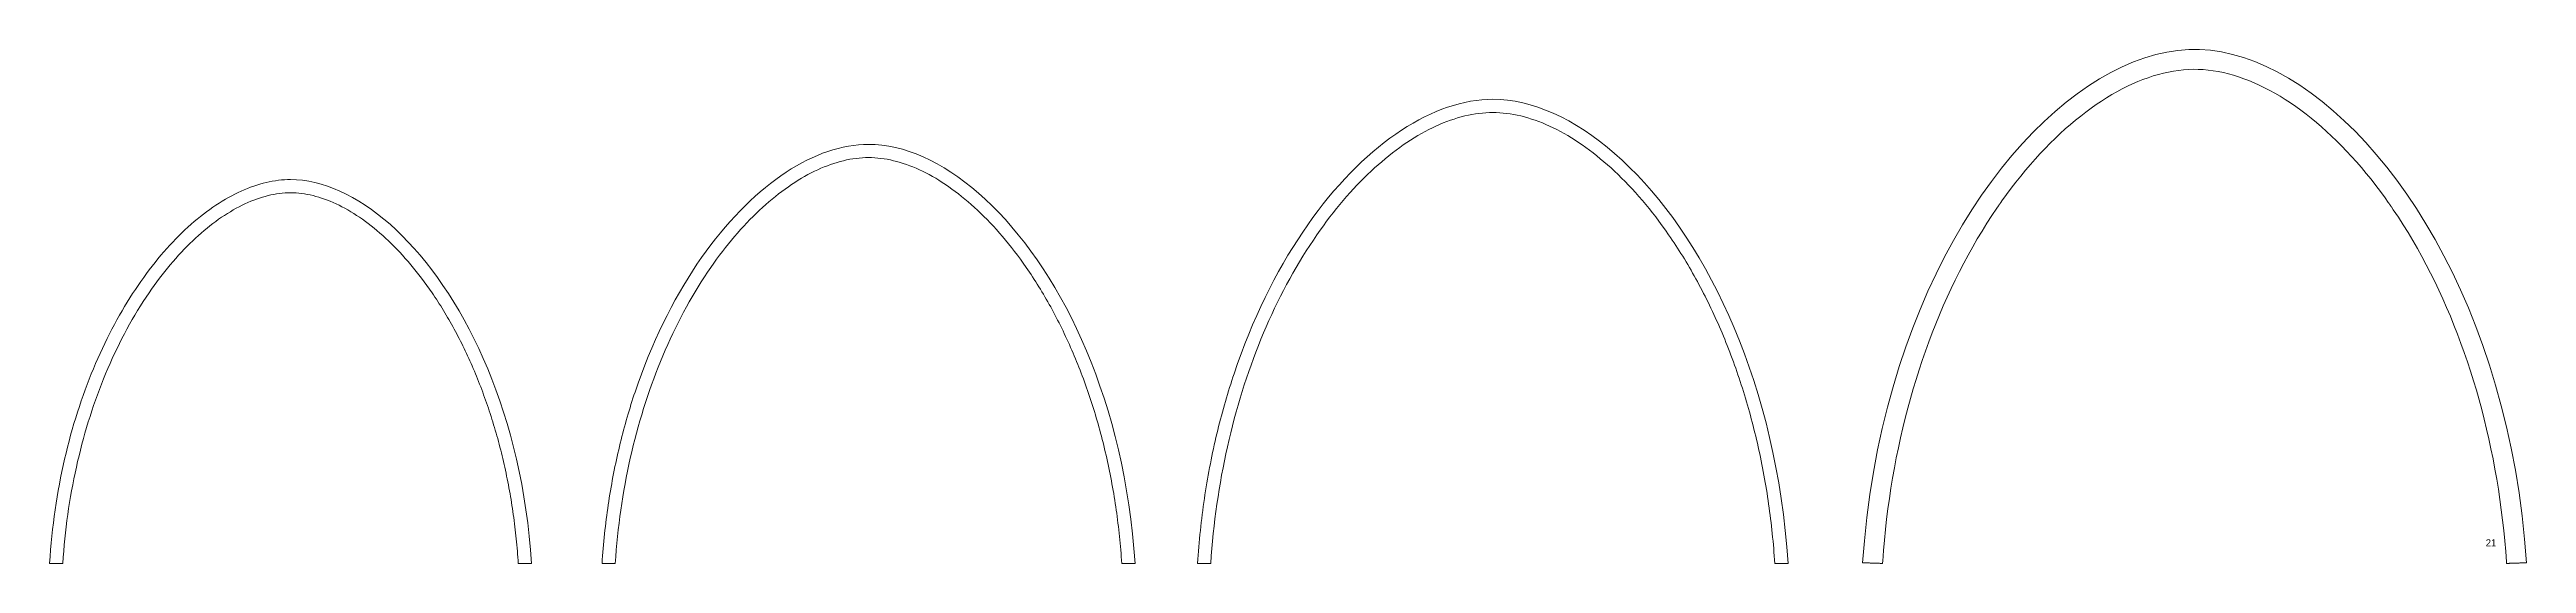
# Model space of a CAD drawing. Header units: inches. Extents: x -92.2 to -4.3, y -5886.5 to -5847.2.
# Drawn here: x -41.45 to -29.77, y -5867.43 to -5865.01 of the extents above; entities that cross this region are included whole.
import ezdxf

# ---------------------------------------------------------------- set-up
doc = ezdxf.new("R2010")
doc.units = ezdxf.units.IN
doc.header["$LTSCALE"] = 0.2
doc.header["$MEASUREMENT"] = 0
doc.layers.add('NAILERS', color=7, linetype='Continuous', lineweight=0)
doc.styles.add('Tw Cen MT', font='Tw Cen MT')

msp = doc.modelspace()

# ---------------------------------------------------------------- linework, layer by layer
at = {"layer": 'NAILERS', "color": 250, "lineweight": 0}
for points in [[(-29.766461, -5867.431649), (-29.775331, -5867.319542), (-29.787057, -5867.209421), (-29.801545, -5867.10134), (-29.818698, -5866.99535), (-29.838423, -5866.891504), (-29.860623, -5866.789855), (-29.885205, -5866.690454), (-29.912071, -5866.593353), (-29.941129, -5866.498606), (-29.972282, -5866.406264), (-30.005435, -5866.316379), (-30.040493, -5866.229004), (-30.077362, -5866.144192), (-30.115945, -5866.061994), (-30.156148, -5865.982462), (-30.197877, -5865.90565), (-30.241034, -5865.831609), (-30.285527, -5865.760391), (-30.331258, -5865.69205), (-30.378134, -5865.626636), (-30.42606, -5865.564203), (-30.474939, -5865.504802), (-30.524678, -5865.448487), (-30.57518, -5865.395308), (-30.626351, -5865.345319), (-30.678095, -5865.298572), (-30.730319, -5865.255119), (-30.782925, -5865.215013), (-30.83582, -5865.178305), (-30.888908, -5865.145048), (-30.942094, -5865.115294), (-30.995284, -5865.089096), (-31.048381, -5865.066505), (-31.10129, -5865.047575), (-31.153918, -5865.032356), (-31.206168, -5865.020903), (-31.257945, -5865.013266), (-31.309155, -5865.009499), (-31.359905, -5865.00965), (-31.41116, -5865.013717), (-31.462975, -5865.021649), (-31.515255, -5865.033394), (-31.567906, -5865.0489), (-31.620832, -5865.068114), (-31.673939, -5865.090984), (-31.72713, -5865.117457), (-31.780311, -5865.147482), (-31.833387, -5865.181007), (-31.886263, -5865.217978), (-31.938843, -5865.258344), (-31.991033, -5865.302052), (-32.042737, -5865.34905), (-32.09386, -5865.399286), (-32.144307, -5865.452708), (-32.193983, -5865.509263), (-32.242793, -5865.568898), (-32.290641, -5865.631563), (-32.337433, -5865.697203), (-32.383074, -5865.765768), (-32.427468, -5865.837205), (-32.47052, -5865.911461), (-32.512135, -5865.988484), (-32.552218, -5866.068223), (-32.590674, -5866.150624), (-32.627407, -5866.235635), (-32.662323, -5866.323205), (-32.695327, -5866.41328), (-32.726323, -5866.505809), (-32.755216, -5866.60074), (-32.781911, -5866.698019), (-32.806313, -5866.797595), (-32.828327, -5866.899415), (-32.847858, -5867.003428), (-32.86481, -5867.10958), (-32.879089, -5867.21782), (-32.890599, -5867.328096), (-32.898682, -5867.431649), (-32.898467, -5867.431657), (-32.897893, -5867.431675), (-32.89698, -5867.431706), (-32.895747, -5867.431746), (-32.894214, -5867.431797), (-32.892402, -5867.431856), (-32.89033, -5867.431925), (-32.888017, -5867.432001), (-32.885484, -5867.432084), (-32.88275, -5867.432175), (-32.879835, -5867.432271), (-32.876758, -5867.432372), (-32.873541, -5867.432478), (-32.870201, -5867.432588), (-32.86676, -5867.432702), (-32.863236, -5867.432818), (-32.859651, -5867.432936), (-32.856022, -5867.433055), (-32.852371, -5867.433176), (-32.848717, -5867.433296), (-32.845079, -5867.433416), (-32.841478, -5867.433535), (-32.837934, -5867.433652), (-32.834465, -5867.433766), (-32.831092, -5867.433877), (-32.827835, -5867.433985), (-32.824713, -5867.434087), (-32.821746, -5867.434185), (-32.818954, -5867.434277), (-32.816357, -5867.434363), (-32.813975, -5867.434441), (-32.811826, -5867.434512), (-32.809932, -5867.434575), (-32.808311, -5867.434628), (-32.806984, -5867.434672), (-32.80597, -5867.434705), (-32.805289, -5867.434728), (-32.804962, -5867.434738), (-32.80493, -5867.434689), (-32.804925, -5867.434608), (-32.804919, -5867.434527), (-32.804914, -5867.434446), (-32.804909, -5867.434366), (-32.804903, -5867.434285), (-32.804898, -5867.434204), (-32.804892, -5867.434124), (-32.804887, -5867.434044), (-32.804882, -5867.433963), (-32.804876, -5867.433883), (-32.804871, -5867.433803), (-32.804865, -5867.433723), (-32.80486, -5867.433643), (-32.804854, -5867.433563), (-32.804849, -5867.433483), (-32.804844, -5867.433403), (-32.804838, -5867.433323), (-32.804833, -5867.433243), (-32.804827, -5867.433163), (-32.804822, -5867.433083), (-32.804817, -5867.433003), (-32.804811, -5867.432924), (-32.804806, -5867.432844), (-32.8048, -5867.432764), (-32.804795, -5867.432684), (-32.804789, -5867.432604), (-32.804784, -5867.432524), (-32.804779, -5867.432443), (-32.804773, -5867.432363), (-32.804768, -5867.432283), (-32.804762, -5867.432202), (-32.804757, -5867.432122), (-32.804752, -5867.432041), (-32.804746, -5867.431961), (-32.804741, -5867.43188), (-32.804735, -5867.431799), (-32.80473, -5867.431718), (-32.804203, -5867.423982), (-32.800459, -5867.374244), (-32.796107, -5867.32469), (-32.791149, -5867.27533), (-32.785591, -5867.226176), (-32.779436, -5867.17724), (-32.772687, -5867.128532), (-32.765349, -5867.080064), (-32.757424, -5867.031847), (-32.748916, -5866.983892), (-32.73983, -5866.936211), (-32.730168, -5866.888815), (-32.719935, -5866.841714), (-32.709135, -5866.794921), (-32.697769, -5866.748447), (-32.685844, -5866.702302), (-32.673362, -5866.656498), (-32.660326, -5866.611046), (-32.646741, -5866.565958), (-32.63261, -5866.521245), (-32.617937, -5866.476917), (-32.602726, -5866.432987), (-32.586979, -5866.389466), (-32.570702, -5866.346364), (-32.553897, -5866.303693), (-32.536569, -5866.261464), (-32.51872, -5866.219689), (-32.500355, -5866.178379), (-32.481477, -5866.137544), (-32.46209, -5866.097197), (-32.442198, -5866.057349), (-32.421803, -5866.01801), (-32.400911, -5865.979192), (-32.379525, -5865.940906), (-32.357647, -5865.903164), (-32.335283, -5865.865976), (-32.312435, -5865.829355), (-32.289108, -5865.793311), (-32.265304, -5865.757855), (-32.257681, -5865.746769), (-32.257385, -5865.746341), (-32.25709, -5865.745913), (-32.256794, -5865.745486), (-32.256498, -5865.745058), (-32.256202, -5865.74463), (-32.255906, -5865.744202), (-32.25561, -5865.743774), (-32.255314, -5865.743347), (-32.255018, -5865.742919), (-32.254721, -5865.742491), (-32.254425, -5865.742063), (-32.254128, -5865.741636), (-32.253831, -5865.741208), (-32.253534, -5865.740781), (-32.253237, -5865.740353), (-32.25294, -5865.739926), (-32.252643, -5865.739498), (-32.252346, -5865.739071), (-32.252049, -5865.738644), (-32.251752, -5865.738217), (-32.251454, -5865.73779), (-32.251157, -5865.737362), (-32.250859, -5865.736936), (-32.250562, -5865.736509), (-32.250264, -5865.736082), (-32.249967, -5865.735655), (-32.249669, -5865.735229), (-32.249371, -5865.734802), (-32.249074, -5865.734376), (-32.248776, -5865.73395), (-32.248478, -5865.733523), (-32.24818, -5865.733097), (-32.247882, -5865.732671), (-32.247584, -5865.732246), (-32.247286, -5865.73182), (-32.246989, -5865.731394), (-32.246691, -5865.730969), (-32.241476, -5865.723583), (-32.219715, -5865.693391), (-32.197705, -5865.663852), (-32.175456, -5865.634973), (-32.152982, -5865.606763), (-32.130293, -5865.57923), (-32.107401, -5865.552381), (-32.084318, -5865.526226), (-32.061057, -5865.50077), (-32.037627, -5865.476024), (-32.014042, -5865.451995), (-31.990312, -5865.42869), (-31.96645, -5865.406118), (-31.942468, -5865.384288), (-31.918376, -5865.363206), (-31.894187, -5865.342881), (-31.869912, -5865.323322), (-31.845564, -5865.304535), (-31.821153, -5865.28653), (-31.796691, -5865.269314), (-31.772191, -5865.252895), (-31.747664, -5865.237282), (-31.723121, -5865.222481), (-31.698575, -5865.208503), (-31.674037, -5865.195353), (-31.649518, -5865.183041), (-31.625031, -5865.171575), (-31.600587, -5865.160962), (-31.576198, -5865.151211), (-31.551876, -5865.142329), (-31.527632, -5865.134325), (-31.503477, -5865.127207), (-31.479425, -5865.120983), (-31.455485, -5865.11566), (-31.431671, -5865.111247), (-31.407994, -5865.107752), (-31.384465, -5865.105183), (-31.361097, -5865.103548), (-31.3379, -5865.102855), (-31.314777, -5865.10311), (-31.291486, -5865.104312), (-31.268029, -5865.106451), (-31.244419, -5865.109519), (-31.220667, -5865.11351), (-31.196784, -5865.118413), (-31.172782, -5865.124223), (-31.148673, -5865.130929), (-31.124469, -5865.138526), (-31.100181, -5865.147003), (-31.075821, -5865.156354), (-31.0514, -5865.16657), (-31.026932, -5865.177644), (-31.002426, -5865.189566), (-30.977895, -5865.20233), (-30.95335, -5865.215927), (-30.928804, -5865.230349), (-30.904268, -5865.245588), (-30.879753, -5865.261636), (-30.855272, -5865.278485), (-30.830836, -5865.296127), (-30.806456, -5865.314554), (-30.782145, -5865.333758), (-30.757914, -5865.353731), (-30.733775, -5865.374464), (-30.709739, -5865.39595), (-30.685819, -5865.418181), (-30.662025, -5865.441148), (-30.63837, -5865.464844), (-30.614866, -5865.48926), (-30.591524, -5865.514389), (-30.568355, -5865.540223), (-30.545372, -5865.566753), (-30.522586, -5865.593971), (-30.500009, -5865.62187), (-30.477652, -5865.650441), (-30.455528, -5865.679676), (-30.433648, -5865.709568), (-30.418539, -5865.730798), (-30.418181, -5865.731308), (-30.417824, -5865.731817), (-30.417466, -5865.732327), (-30.417109, -5865.732837), (-30.416752, -5865.733346), (-30.416394, -5865.733856), (-30.416037, -5865.734367), (-30.41568, -5865.734877), (-30.415322, -5865.735387), (-30.414965, -5865.735898), (-30.414608, -5865.736408), (-30.414251, -5865.736919), (-30.413894, -5865.73743), (-30.413537, -5865.737941), (-30.413181, -5865.738453), (-30.412824, -5865.738964), (-30.412468, -5865.739476), (-30.412111, -5865.739987), (-30.411755, -5865.740499), (-30.411399, -5865.741011), (-30.411043, -5865.741523), (-30.410687, -5865.742035), (-30.410332, -5865.742548), (-30.409976, -5865.74306), (-30.409621, -5865.743573), (-30.409266, -5865.744086), (-30.408911, -5865.744599), (-30.408556, -5865.745112), (-30.408202, -5865.745625), (-30.407848, -5865.746139), (-30.407494, -5865.746652), (-30.40714, -5865.747166), (-30.406786, -5865.74768), (-30.406433, -5865.748194), (-30.40608, -5865.748708), (-30.405727, -5865.749222), (-30.405375, -5865.749736), (-30.405022, -5865.750251), (-30.404941, -5865.750364), (-30.404909, -5865.750405), (-30.404877, -5865.750446), (-30.404845, -5865.750486), (-30.404814, -5865.750527), (-30.404783, -5865.750567), (-30.404752, -5865.750608), (-30.404721, -5865.750649), (-30.404691, -5865.750689), (-30.404661, -5865.75073), (-30.404631, -5865.75077), (-30.404601, -5865.750811), (-30.404571, -5865.750852), (-30.404542, -5865.750892), (-30.404513, -5865.750933), (-30.404484, -5865.750974), (-30.404455, -5865.751014), (-30.404426, -5865.751055), (-30.404398, -5865.751095), (-30.404369, -5865.751136), (-30.404341, -5865.751177), (-30.404313, -5865.751217), (-30.404285, -5865.751258), (-30.404257, -5865.751299), (-30.404229, -5865.751339), (-30.404201, -5865.75138), (-30.404174, -5865.75142), (-30.404146, -5865.751461), (-30.404119, -5865.751502), (-30.404091, -5865.751542), (-30.404064, -5865.751583), (-30.404037, -5865.751624), (-30.40401, -5865.751664), (-30.403982, -5865.751705), (-30.403955, -5865.751745), (-30.403928, -5865.751786), (-30.403901, -5865.751827), (-30.403874, -5865.751867), (-30.39465, -5865.765371), (-30.371038, -5865.800824), (-30.347898, -5865.836859), (-30.325235, -5865.873465), (-30.303053, -5865.91063), (-30.281355, -5865.948344), (-30.260145, -5865.986596), (-30.239426, -5866.025374), (-30.219201, -5866.064668), (-30.199476, -5866.104465), (-30.180253, -5866.144755), (-30.161535, -5866.185527), (-30.143327, -5866.22677), (-30.125633, -5866.268473), (-30.108455, -5866.310623), (-30.091797, -5866.353212), (-30.075664, -5866.396226), (-30.060058, -5866.439655), (-30.044984, -5866.483488), (-30.030445, -5866.527714), (-30.016444, -5866.572322), (-30.002985, -5866.6173), (-29.990073, -5866.662637), (-29.97771, -5866.708323), (-29.9659, -5866.754346), (-29.954646, -5866.800695), (-29.943954, -5866.847358), (-29.933825, -5866.894326), (-29.924264, -5866.941586), (-29.915274, -5866.989127), (-29.90686, -5867.036939), (-29.899024, -5867.08501), (-29.89177, -5867.133329), (-29.885102, -5867.181885), (-29.879024, -5867.230667), (-29.873538, -5867.279663), (-29.86865, -5867.328863), (-29.864362, -5867.378255), (-29.860678, -5867.427829), (-29.860415, -5867.431724), (-29.860409, -5867.431805), (-29.860404, -5867.431886), (-29.860398, -5867.431967), (-29.860393, -5867.432048), (-29.860388, -5867.432128), (-29.860382, -5867.432209), (-29.860377, -5867.432289), (-29.860371, -5867.432369), (-29.860366, -5867.43245), (-29.860361, -5867.43253), (-29.860355, -5867.43261), (-29.86035, -5867.43269), (-29.860344, -5867.43277), (-29.860339, -5867.43285), (-29.860333, -5867.43293), (-29.860328, -5867.43301), (-29.860323, -5867.43309), (-29.860317, -5867.433169), (-29.860312, -5867.433249), (-29.860306, -5867.433329), (-29.860301, -5867.433409), (-29.860296, -5867.433489), (-29.86029, -5867.433569), (-29.860285, -5867.433649), (-29.860279, -5867.433729), (-29.860274, -5867.433809), (-29.860268, -5867.433889), (-29.860263, -5867.43397), (-29.860258, -5867.43405), (-29.860252, -5867.43413), (-29.860247, -5867.434211), (-29.860241, -5867.434291), (-29.860236, -5867.434372), (-29.860231, -5867.434453), (-29.860225, -5867.434533), (-29.86022, -5867.434614), (-29.860214, -5867.434696), (-29.860171, -5867.434738), (-29.859816, -5867.434726), (-29.859109, -5867.434703), (-29.85807, -5867.434669), (-29.85672, -5867.434624), (-29.855077, -5867.43457), (-29.853162, -5867.434507), (-29.850995, -5867.434436), (-29.848595, -5867.434356), (-29.845983, -5867.43427), (-29.843177, -5867.434178), (-29.840197, -5867.43408), (-29.837064, -5867.433976), (-29.833797, -5867.433869), (-29.830416, -5867.433757), (-29.826941, -5867.433643), (-29.823391, -5867.433526), (-29.819787, -5867.433407), (-29.816147, -5867.433287), (-29.812493, -5867.433167), (-29.808843, -5867.433046), (-29.805217, -5867.432927), (-29.801635, -5867.432809), (-29.798117, -5867.432693), (-29.794683, -5867.43258), (-29.791352, -5867.43247), (-29.788145, -5867.432364), (-29.78508, -5867.432263), (-29.782178, -5867.432167), (-29.779459, -5867.432078), (-29.776942, -5867.431995), (-29.774647, -5867.431919), (-29.772594, -5867.431852), (-29.770803, -5867.431792), (-29.769292, -5867.431743), (-29.768084, -5867.431703), (-29.767196, -5867.431674), (-29.766648, -5867.431656)], [(-33.250718, -5867.434933), (-33.250792, -5867.434933), (-33.25101, -5867.434933), (-33.251366, -5867.434933), (-33.251854, -5867.434933), (-33.252468, -5867.434933), (-33.253202, -5867.434933), (-33.25405, -5867.434933), (-33.255006, -5867.434933), (-33.256064, -5867.434933), (-33.257218, -5867.434933), (-33.258462, -5867.434933), (-33.25979, -5867.434933), (-33.261196, -5867.434933), (-33.262674, -5867.434933), (-33.264218, -5867.434933), (-33.265822, -5867.434933), (-33.26748, -5867.434933), (-33.269186, -5867.434933), (-33.270934, -5867.434933), (-33.272718, -5867.434933), (-33.274532, -5867.434933), (-33.27637, -5867.434933), (-33.278226, -5867.434933), (-33.280094, -5867.434933), (-33.281968, -5867.434933), (-33.283842, -5867.434933), (-33.28571, -5867.434933), (-33.287566, -5867.434933), (-33.289404, -5867.434933), (-33.291218, -5867.434933), (-33.293002, -5867.434933), (-33.29475, -5867.434933), (-33.296456, -5867.434933), (-33.298114, -5867.434933), (-33.299718, -5867.434933), (-33.301262, -5867.434933), (-33.30274, -5867.434933), (-33.304146, -5867.434933), (-33.305474, -5867.434933), (-33.306718, -5867.434933), (-33.307872, -5867.434933), (-33.30893, -5867.434933), (-33.309886, -5867.434933), (-33.310734, -5867.434933), (-33.311468, -5867.434933), (-33.312082, -5867.434933), (-33.31257, -5867.434933), (-33.312926, -5867.434933), (-33.313144, -5867.434933), (-33.313218, -5867.434933), (-33.31441, -5867.417231), (-33.315686, -5867.399554), (-33.317044, -5867.381902), (-33.318486, -5867.364277), (-33.320011, -5867.346678), (-33.321619, -5867.329108), (-33.323309, -5867.311565), (-33.325082, -5867.29405), (-33.326936, -5867.276565), (-33.328873, -5867.25911), (-33.330891, -5867.241685), (-33.332991, -5867.224291), (-33.335173, -5867.206928), (-33.337435, -5867.189598), (-33.339779, -5867.172301), (-33.342203, -5867.155036), (-33.344708, -5867.137806), (-33.347293, -5867.12061), (-33.349959, -5867.103449), (-33.352704, -5867.086324), (-33.355529, -5867.069235), (-33.358434, -5867.052182), (-33.361418, -5867.035168), (-33.364481, -5867.018191), (-33.367624, -5867.001253), (-33.370845, -5866.984354), (-33.374145, -5866.967494), (-33.377523, -5866.950675), (-33.380979, -5866.933897), (-33.384513, -5866.917161), (-33.388126, -5866.900466), (-33.391815, -5866.883815), (-33.395582, -5866.867206), (-33.399427, -5866.850641), (-33.403348, -5866.834121), (-33.407346, -5866.817646), (-33.411421, -5866.801217), (-33.415572, -5866.784833), (-33.419799, -5866.768497), (-33.424103, -5866.752208), (-33.428482, -5866.735966), (-33.432937, -5866.719774), (-33.437467, -5866.70363), (-33.442073, -5866.687537), (-33.446753, -5866.671493), (-33.451508, -5866.655501), (-33.456338, -5866.639559), (-33.461243, -5866.62367), (-33.466221, -5866.607834), (-33.471274, -5866.592051), (-33.476403, -5866.576322), (-33.481605, -5866.560647), (-33.48688, -5866.545027), (-33.492229, -5866.529463), (-33.497651, -5866.513955), (-33.503146, -5866.498504), (-33.508713, -5866.48311), (-33.514353, -5866.467774), (-33.520065, -5866.452496), (-33.52585, -5866.437277), (-33.531706, -5866.422118), (-33.537633, -5866.40702), (-33.543633, -5866.391982), (-33.549703, -5866.377006), (-33.555845, -5866.362091), (-33.562057, -5866.347239), (-33.56834, -5866.33245), (-33.574694, -5866.317725), (-33.581118, -5866.303064), (-33.587612, -5866.288469), (-33.594176, -5866.273938), (-33.600809, -5866.259474), (-33.607512, -5866.245076), (-33.614285, -5866.230746), (-33.621126, -5866.216483), (-33.628037, -5866.202288), (-33.635016, -5866.188163), (-33.642064, -5866.174107), (-33.64918, -5866.160121), (-33.656364, -5866.146206), (-33.663616, -5866.132363), (-33.670936, -5866.118591), (-33.678323, -5866.104891), (-33.685778, -5866.091265), (-33.6933, -5866.077712), (-33.700889, -5866.064233), (-33.708544, -5866.050829), (-33.716266, -5866.037501), (-33.724055, -5866.024248), (-33.73191, -5866.011072), (-33.73983, -5865.997973), (-33.747817, -5865.984952), (-33.755869, -5865.972009), (-33.763986, -5865.959145), (-33.772168, -5865.94636), (-33.780416, -5865.933655), (-33.788728, -5865.921031), (-33.797105, -5865.908488), (-33.805546, -5865.896027), (-33.814052, -5865.883648), (-33.829121, -5865.862155), (-33.84433, -5865.841014), (-33.859674, -5865.820229), (-33.875148, -5865.799804), (-33.890748, -5865.779741), (-33.906468, -5865.760045), (-33.922303, -5865.740718), (-33.938249, -5865.721764), (-33.954301, -5865.703186), (-33.970454, -5865.684988), (-33.986703, -5865.667172), (-34.003043, -5865.649743), (-34.01947, -5865.632704), (-34.035979, -5865.616058), (-34.052565, -5865.599808), (-34.069222, -5865.583958), (-34.085947, -5865.568511), (-34.102734, -5865.55347), (-34.119578, -5865.53884), (-34.136476, -5865.524622), (-34.153421, -5865.510821), (-34.170409, -5865.49744), (-34.187435, -5865.484483), (-34.204494, -5865.471952), (-34.221582, -5865.459851), (-34.238694, -5865.448183), (-34.255824, -5865.436952), (-34.272968, -5865.426161), (-34.290122, -5865.415814), (-34.307279, -5865.405914), (-34.324436, -5865.396463), (-34.341588, -5865.387467), (-34.358729, -5865.378927), (-34.375856, -5865.370847), (-34.392962, -5865.363231), (-34.410044, -5865.356082), (-34.427096, -5865.349403), (-34.444114, -5865.343199), (-34.461092, -5865.337471), (-34.478026, -5865.332223), (-34.494912, -5865.32746), (-34.511743, -5865.323183), (-34.528516, -5865.319397), (-34.545225, -5865.316105), (-34.561866, -5865.31331), (-34.578434, -5865.311016), (-34.594924, -5865.309226), (-34.611332, -5865.307943), (-34.627651, -5865.307171), (-34.643878, -5865.306913), (-34.660103, -5865.307171), (-34.676421, -5865.307943), (-34.692826, -5865.309226), (-34.709315, -5865.311016), (-34.725881, -5865.31331), (-34.742521, -5865.316105), (-34.75923, -5865.319397), (-34.776001, -5865.323183), (-34.792832, -5865.32746), (-34.809716, -5865.332223), (-34.82665, -5865.337471), (-34.843628, -5865.343199), (-34.860645, -5865.349403), (-34.877697, -5865.356082), (-34.894778, -5865.363231), (-34.911884, -5865.370847), (-34.92901, -5865.378927), (-34.946151, -5865.387467), (-34.963303, -5865.396463), (-34.98046, -5865.405914), (-34.997617, -5865.415814), (-35.014771, -5865.426161), (-35.031915, -5865.436952), (-35.049045, -5865.448183), (-35.066157, -5865.459851), (-35.083245, -5865.471952), (-35.100304, -5865.484483), (-35.11733, -5865.49744), (-35.134318, -5865.510821), (-35.151263, -5865.524622), (-35.16816, -5865.53884), (-35.185005, -5865.55347), (-35.201792, -5865.568511), (-35.218516, -5865.583958), (-35.235173, -5865.599808), (-35.251758, -5865.616058), (-35.268267, -5865.632704), (-35.284693, -5865.649743), (-35.301033, -5865.667172), (-35.317281, -5865.684988), (-35.333434, -5865.703186), (-35.349485, -5865.721764), (-35.36543, -5865.740718), (-35.381264, -5865.760045), (-35.396982, -5865.779741), (-35.41258, -5865.799804), (-35.428053, -5865.820229), (-35.443395, -5865.841014), (-35.458602, -5865.862155), (-35.47367, -5865.883648), (-35.490621, -5865.908486), (-35.507313, -5865.933652), (-35.523747, -5865.95914), (-35.539919, -5865.984946), (-35.555829, -5866.011066), (-35.571474, -5866.037494), (-35.586854, -5866.064226), (-35.601967, -5866.091257), (-35.61681, -5866.118583), (-35.631383, -5866.146199), (-35.645685, -5866.1741), (-35.659712, -5866.202281), (-35.673465, -5866.230739), (-35.68694, -5866.259468), (-35.700138, -5866.288463), (-35.713055, -5866.317721), (-35.725691, -5866.347235), (-35.738044, -5866.377002), (-35.750113, -5866.407017), (-35.761895, -5866.437276), (-35.77339, -5866.467772), (-35.784596, -5866.498503), (-35.79551, -5866.529463), (-35.806132, -5866.560647), (-35.816461, -5866.592051), (-35.826493, -5866.623671), (-35.836229, -5866.6555), (-35.845666, -5866.687536), (-35.854802, -5866.719773), (-35.863637, -5866.752206), (-35.872169, -5866.784831), (-35.880395, -5866.817643), (-35.888315, -5866.850638), (-35.895927, -5866.88381), (-35.903229, -5866.917156), (-35.91022, -5866.95067), (-35.916899, -5866.984347), (-35.923263, -5867.018184), (-35.92931, -5867.052175), (-35.935041, -5867.086316), (-35.940452, -5867.120602), (-35.945543, -5867.155029), (-35.950312, -5867.189591), (-35.954756, -5867.224284), (-35.958876, -5867.259103), (-35.962668, -5867.294045), (-35.966132, -5867.329103), (-35.969266, -5867.364273), (-35.972069, -5867.399552), (-35.974538, -5867.434933), (-35.974612, -5867.434933), (-35.97483, -5867.434933), (-35.975186, -5867.434933), (-35.975674, -5867.434933), (-35.976288, -5867.434933), (-35.977022, -5867.434933), (-35.97787, -5867.434933), (-35.978826, -5867.434933), (-35.979884, -5867.434933), (-35.981038, -5867.434933), (-35.982282, -5867.434933), (-35.98361, -5867.434933), (-35.985016, -5867.434933), (-35.986494, -5867.434933), (-35.988038, -5867.434933), (-35.989642, -5867.434933), (-35.9913, -5867.434933), (-35.993006, -5867.434933), (-35.994754, -5867.434933), (-35.996538, -5867.434933), (-35.998352, -5867.434933), (-36.00019, -5867.434933), (-36.002046, -5867.434933), (-36.003914, -5867.434933), (-36.005788, -5867.434933), (-36.007662, -5867.434933), (-36.00953, -5867.434933), (-36.011386, -5867.434933), (-36.013224, -5867.434933), (-36.015038, -5867.434933), (-36.016822, -5867.434933), (-36.01857, -5867.434933), (-36.020276, -5867.434933), (-36.021934, -5867.434933), (-36.023538, -5867.434933), (-36.025082, -5867.434933), (-36.02656, -5867.434933), (-36.027966, -5867.434933), (-36.029294, -5867.434933), (-36.030538, -5867.434933), (-36.031692, -5867.434933), (-36.03275, -5867.434933), (-36.033706, -5867.434933), (-36.034554, -5867.434933), (-36.035288, -5867.434933), (-36.035902, -5867.434933), (-36.03639, -5867.434933), (-36.036746, -5867.434933), (-36.036964, -5867.434933), (-36.037038, -5867.434933), (-36.035723, -5867.415301), (-36.034311, -5867.395734), (-36.032803, -5867.376232), (-36.0312, -5867.356796), (-36.029503, -5867.337427), (-36.027711, -5867.318123), (-36.025825, -5867.298887), (-36.023847, -5867.279717), (-36.021776, -5867.260615), (-36.019613, -5867.241581), (-36.01736, -5867.222614), (-36.015016, -5867.203717), (-36.012582, -5867.184888), (-36.010058, -5867.166128), (-36.007446, -5867.147437), (-36.004746, -5867.128817), (-36.001958, -5867.110266), (-35.999083, -5867.091786), (-35.996122, -5867.073376), (-35.993076, -5867.055038), (-35.989944, -5867.036771), (-35.986728, -5867.018576), (-35.983427, -5867.000454), (-35.980044, -5866.982403), (-35.976578, -5866.964425), (-35.97303, -5866.946521), (-35.9694, -5866.92869), (-35.965689, -5866.910933), (-35.961898, -5866.893249), (-35.958028, -5866.875641), (-35.954078, -5866.858107), (-35.95005, -5866.840648), (-35.945944, -5866.823265), (-35.941761, -5866.805957), (-35.937501, -5866.788726), (-35.933165, -5866.771571), (-35.928754, -5866.754493), (-35.924268, -5866.737492), (-35.919707, -5866.720569), (-35.915073, -5866.703723), (-35.910366, -5866.686956), (-35.905587, -5866.670267), (-35.900735, -5866.653657), (-35.895813, -5866.637126), (-35.89082, -5866.620674), (-35.885757, -5866.604302), (-35.880624, -5866.588011), (-35.875423, -5866.5718), (-35.870153, -5866.55567), (-35.864816, -5866.539621), (-35.848406, -5866.491962), (-35.83141, -5866.445046), (-35.813843, -5866.398882), (-35.795722, -5866.353479), (-35.777063, -5866.308845), (-35.757881, -5866.264991), (-35.738194, -5866.221925), (-35.718018, -5866.179656), (-35.697368, -5866.138193), (-35.676261, -5866.097546), (-35.654714, -5866.057723), (-35.632743, -5866.018734), (-35.610363, -5865.980587), (-35.587591, -5865.943291), (-35.564444, -5865.906857), (-35.540937, -5865.871292), (-35.517087, -5865.836606), (-35.49291, -5865.802808), (-35.468423, -5865.769908), (-35.443641, -5865.737913), (-35.418581, -5865.706833), (-35.393258, -5865.676678), (-35.367691, -5865.647456), (-35.341894, -5865.619176), (-35.315883, -5865.591848), (-35.289676, -5865.56548), (-35.263288, -5865.540082), (-35.236736, -5865.515662), (-35.210036, -5865.492231), (-35.183203, -5865.469796), (-35.156255, -5865.448367), (-35.129208, -5865.427953), (-35.102077, -5865.408564), (-35.074879, -5865.390207), (-35.047631, -5865.372892), (-35.020349, -5865.356629), (-34.993048, -5865.341427), (-34.965745, -5865.327293), (-34.938457, -5865.314238), (-34.911199, -5865.302271), (-34.883988, -5865.291401), (-34.85684, -5865.281636), (-34.829772, -5865.272986), (-34.802799, -5865.26546), (-34.775938, -5865.259066), (-34.749204, -5865.253815), (-34.722616, -5865.249715), (-34.696188, -5865.246776), (-34.669936, -5865.245005), (-34.643878, -5865.244413), (-34.60909, -5865.245465), (-34.573969, -5865.248606), (-34.538552, -5865.253815), (-34.502879, -5865.261071), (-34.466988, -5865.270352), (-34.430917, -5865.281636), (-34.394705, -5865.294902), (-34.358391, -5865.310129), (-34.322013, -5865.327294), (-34.28561, -5865.346377), (-34.249219, -5865.367355), (-34.21288, -5865.390208), (-34.176631, -5865.414914), (-34.140511, -5865.441451), (-34.104558, -5865.469798), (-34.06881, -5865.499933), (-34.033306, -5865.531835), (-33.998086, -5865.565482), (-33.963186, -5865.600853), (-33.928646, -5865.637926), (-33.894504, -5865.67668), (-33.860799, -5865.717093), (-33.827569, -5865.759143), (-33.794853, -5865.80281), (-33.762689, -5865.848071), (-33.731116, -5865.894906), (-33.700172, -5865.943292), (-33.669896, -5865.993208), (-33.640326, -5866.044633), (-33.611501, -5866.097545), (-33.583459, -5866.151922), (-33.556239, -5866.207744), (-33.529879, -5866.264988), (-33.504419, -5866.323633), (-33.479895, -5866.383657), (-33.456348, -5866.44504), (-33.433815, -5866.507759), (-33.412335, -5866.571792), (-33.391946, -5866.63712), (-33.372687, -5866.703719), (-33.354597, -5866.771569), (-33.337713, -5866.840647), (-33.322075, -5866.910933), (-33.307721, -5866.982405), (-33.29469, -5867.055041), (-33.28302, -5867.128819), (-33.272749, -5867.20372), (-33.263916, -5867.27972), (-33.25656, -5867.356798)], [(-36.332046, -5867.434933), (-36.33212, -5867.434933), (-36.332338, -5867.434933), (-36.332694, -5867.434933), (-36.333182, -5867.434933), (-36.333796, -5867.434933), (-36.33453, -5867.434933), (-36.335378, -5867.434933), (-36.336334, -5867.434933), (-36.337392, -5867.434933), (-36.338546, -5867.434933), (-36.33979, -5867.434933), (-36.341118, -5867.434933), (-36.342524, -5867.434933), (-36.344002, -5867.434933), (-36.345546, -5867.434933), (-36.34715, -5867.434933), (-36.348808, -5867.434933), (-36.350514, -5867.434933), (-36.352262, -5867.434933), (-36.354046, -5867.434933), (-36.35586, -5867.434933), (-36.357698, -5867.434933), (-36.359554, -5867.434933), (-36.361422, -5867.434933), (-36.363296, -5867.434933), (-36.36517, -5867.434933), (-36.367038, -5867.434933), (-36.368894, -5867.434933), (-36.370732, -5867.434933), (-36.372546, -5867.434933), (-36.37433, -5867.434933), (-36.376078, -5867.434933), (-36.377784, -5867.434933), (-36.379442, -5867.434933), (-36.381046, -5867.434933), (-36.38259, -5867.434933), (-36.384068, -5867.434933), (-36.385474, -5867.434933), (-36.386802, -5867.434933), (-36.388046, -5867.434933), (-36.3892, -5867.434933), (-36.390258, -5867.434933), (-36.391214, -5867.434933), (-36.392062, -5867.434933), (-36.392796, -5867.434933), (-36.39341, -5867.434933), (-36.393898, -5867.434933), (-36.394254, -5867.434933), (-36.394472, -5867.434933), (-36.394546, -5867.434933), (-36.395622, -5867.418982), (-36.396772, -5867.403053), (-36.397997, -5867.387148), (-36.399297, -5867.371267), (-36.400672, -5867.355411), (-36.402121, -5867.339579), (-36.403645, -5867.323773), (-36.405242, -5867.307992), (-36.406913, -5867.292239), (-36.408659, -5867.276512), (-36.410477, -5867.260813), (-36.41237, -5867.245142), (-36.414335, -5867.229499), (-36.416373, -5867.213886), (-36.418485, -5867.198303), (-36.420668, -5867.182749), (-36.422925, -5867.167226), (-36.425254, -5867.151735), (-36.427655, -5867.136275), (-36.430128, -5867.120848), (-36.432672, -5867.105453), (-36.435289, -5867.090092), (-36.437976, -5867.074764), (-36.440735, -5867.059471), (-36.443566, -5867.044213), (-36.446467, -5867.02899), (-36.449438, -5867.013803), (-36.452481, -5866.998653), (-36.455593, -5866.983539), (-36.458776, -5866.968463), (-36.462029, -5866.953425), (-36.465352, -5866.938426), (-36.468745, -5866.923466), (-36.472207, -5866.908545), (-36.475738, -5866.893665), (-36.479339, -5866.878825), (-36.483008, -5866.864026), (-36.486746, -5866.849269), (-36.490553, -5866.834554), (-36.494429, -5866.819882), (-36.498372, -5866.805253), (-36.502384, -5866.790668), (-36.506464, -5866.776128), (-36.510611, -5866.761632), (-36.514826, -5866.747181), (-36.519108, -5866.732777), (-36.523458, -5866.718419), (-36.527874, -5866.704107), (-36.532357, -5866.689844), (-36.536908, -5866.675628), (-36.541524, -5866.66146), (-36.546207, -5866.647342), (-36.550956, -5866.633273), (-36.555771, -5866.619255), (-36.560652, -5866.605287), (-36.565598, -5866.59137), (-36.57061, -5866.577504), (-36.575687, -5866.563691), (-36.580829, -5866.549931), (-36.586036, -5866.536223), (-36.591308, -5866.52257), (-36.596645, -5866.50897), (-36.602045, -5866.495426), (-36.60751, -5866.481937), (-36.613039, -5866.468503), (-36.618632, -5866.455126), (-36.624289, -5866.441806), (-36.630009, -5866.428543), (-36.635792, -5866.415338), (-36.641639, -5866.402192), (-36.647548, -5866.389105), (-36.65352, -5866.376077), (-36.659555, -5866.363109), (-36.665653, -5866.350201), (-36.671812, -5866.337355), (-36.678034, -5866.32457), (-36.684317, -5866.311848), (-36.690663, -5866.299188), (-36.697069, -5866.286591), (-36.703538, -5866.274058), (-36.710067, -5866.261589), (-36.716657, -5866.249184), (-36.723309, -5866.236845), (-36.730021, -5866.224572), (-36.736793, -5866.212365), (-36.743626, -5866.200225), (-36.750519, -5866.188152), (-36.757472, -5866.176147), (-36.764484, -5866.164211), (-36.771556, -5866.152343), (-36.778688, -5866.140545), (-36.785879, -5866.128817), (-36.793129, -5866.117159), (-36.800438, -5866.105572), (-36.807806, -5866.094057), (-36.815232, -5866.082614), (-36.822716, -5866.071243), (-36.830259, -5866.059946), (-36.83786, -5866.048722), (-36.845519, -5866.037572), (-36.859051, -5866.018263), (-36.872708, -5865.99927), (-36.886484, -5865.980598), (-36.900377, -5865.962248), (-36.91438, -5865.944224), (-36.928491, -5865.926528), (-36.942704, -5865.909165), (-36.957016, -5865.892137), (-36.971422, -5865.875446), (-36.985917, -5865.859097), (-37.000497, -5865.843091), (-37.015159, -5865.827433), (-37.029897, -5865.812124), (-37.044707, -5865.797169), (-37.059586, -5865.78257), (-37.074527, -5865.768329), (-37.089529, -5865.754451), (-37.104585, -5865.740938), (-37.119692, -5865.727794), (-37.134845, -5865.71502), (-37.15004, -5865.702621), (-37.165272, -5865.690598), (-37.180538, -5865.678957), (-37.195833, -5865.667698), (-37.211152, -5865.656826), (-37.226492, -5865.646343), (-37.241847, -5865.636252), (-37.257215, -5865.626557), (-37.272589, -5865.61726), (-37.287966, -5865.608365), (-37.303342, -5865.599874), (-37.318712, -5865.59179), (-37.334072, -5865.584117), (-37.349417, -5865.576858), (-37.364744, -5865.570015), (-37.380048, -5865.563592), (-37.395324, -5865.557591), (-37.410568, -5865.552016), (-37.425776, -5865.546869), (-37.440944, -5865.542154), (-37.456067, -5865.537874), (-37.471141, -5865.534032), (-37.486161, -5865.53063), (-37.501124, -5865.527672), (-37.516024, -5865.525161), (-37.530858, -5865.5231), (-37.545621, -5865.521491), (-37.560309, -5865.520338), (-37.574918, -5865.519644), (-37.589442, -5865.519412), (-37.603967, -5865.519644), (-37.618575, -5865.520338), (-37.633263, -5865.521491), (-37.648026, -5865.5231), (-37.66286, -5865.525161), (-37.677761, -5865.527672), (-37.692723, -5865.53063), (-37.707744, -5865.534032), (-37.722817, -5865.537874), (-37.73794, -5865.542154), (-37.753108, -5865.546869), (-37.768316, -5865.552016), (-37.783561, -5865.557591), (-37.798837, -5865.563592), (-37.81414, -5865.570015), (-37.829467, -5865.576858), (-37.844813, -5865.584117), (-37.860173, -5865.59179), (-37.875543, -5865.599874), (-37.890918, -5865.608365), (-37.906296, -5865.61726), (-37.92167, -5865.626557), (-37.937037, -5865.636252), (-37.952393, -5865.646343), (-37.967732, -5865.656826), (-37.983052, -5865.667698), (-37.998346, -5865.678957), (-38.013612, -5865.690598), (-38.028845, -5865.702621), (-38.04404, -5865.71502), (-38.059193, -5865.727794), (-38.0743, -5865.740938), (-38.089356, -5865.754451), (-38.104357, -5865.768329), (-38.119299, -5865.78257), (-38.134177, -5865.797169), (-38.148988, -5865.812124), (-38.163726, -5865.827433), (-38.178387, -5865.843091), (-38.192968, -5865.859097), (-38.207463, -5865.875446), (-38.221869, -5865.892137), (-38.23618, -5865.909165), (-38.250394, -5865.926528), (-38.264504, -5865.944224), (-38.278508, -5865.962248), (-38.2924, -5865.980598), (-38.306177, -5865.99927), (-38.319834, -5866.018263), (-38.333366, -5866.037572), (-38.348625, -5866.059946), (-38.363653, -5866.082614), (-38.378447, -5866.105572), (-38.393005, -5866.128817), (-38.407328, -5866.152343), (-38.421413, -5866.176147), (-38.435259, -5866.200225), (-38.448864, -5866.224572), (-38.462227, -5866.249184), (-38.475347, -5866.274058), (-38.488222, -5866.299188), (-38.500851, -5866.32457), (-38.513232, -5866.350201), (-38.525364, -5866.376077), (-38.537246, -5866.402192), (-38.548876, -5866.428543), (-38.560252, -5866.455126), (-38.571374, -5866.481936), (-38.58224, -5866.50897), (-38.592848, -5866.536223), (-38.603197, -5866.563691), (-38.613286, -5866.591369), (-38.623114, -5866.619254), (-38.632678, -5866.647342), (-38.641977, -5866.675627), (-38.65101, -5866.704107), (-38.659776, -5866.732776), (-38.668274, -5866.761632), (-38.676501, -5866.790668), (-38.684456, -5866.819882), (-38.692138, -5866.849269), (-38.699546, -5866.878824), (-38.706678, -5866.908545), (-38.713532, -5866.938426), (-38.720108, -5866.968463), (-38.726404, -5866.998652), (-38.732418, -5867.02899), (-38.738149, -5867.059471), (-38.743596, -5867.090091), (-38.748757, -5867.120847), (-38.753631, -5867.151735), (-38.758216, -5867.182749), (-38.762511, -5867.213886), (-38.766515, -5867.245142), (-38.770226, -5867.276512), (-38.773643, -5867.307992), (-38.776763, -5867.339579), (-38.779587, -5867.371267), (-38.782113, -5867.403053), (-38.784338, -5867.434933), (-38.784412, -5867.434933), (-38.78463, -5867.434933), (-38.784986, -5867.434933), (-38.785474, -5867.434933), (-38.786088, -5867.434933), (-38.786822, -5867.434933), (-38.78767, -5867.434933), (-38.788626, -5867.434933), (-38.789684, -5867.434933), (-38.790838, -5867.434933), (-38.792082, -5867.434933), (-38.79341, -5867.434933), (-38.794816, -5867.434933), (-38.796294, -5867.434933), (-38.797838, -5867.434933), (-38.799442, -5867.434933), (-38.8011, -5867.434933), (-38.802806, -5867.434933), (-38.804554, -5867.434933), (-38.806338, -5867.434933), (-38.808152, -5867.434933), (-38.80999, -5867.434933), (-38.811846, -5867.434933), (-38.813714, -5867.434933), (-38.815588, -5867.434933), (-38.817462, -5867.434933), (-38.81933, -5867.434933), (-38.821186, -5867.434933), (-38.823024, -5867.434933), (-38.824838, -5867.434933), (-38.826622, -5867.434933), (-38.82837, -5867.434933), (-38.830076, -5867.434933), (-38.831734, -5867.434933), (-38.833338, -5867.434933), (-38.834882, -5867.434933), (-38.83636, -5867.434933), (-38.837766, -5867.434933), (-38.839094, -5867.434933), (-38.840338, -5867.434933), (-38.841492, -5867.434933), (-38.84255, -5867.434933), (-38.843506, -5867.434933), (-38.844354, -5867.434933), (-38.845088, -5867.434933), (-38.845702, -5867.434933), (-38.84619, -5867.434933), (-38.846546, -5867.434933), (-38.846764, -5867.434933), (-38.846838, -5867.434933), (-38.845651, -5867.417206), (-38.844376, -5867.399538), (-38.843015, -5867.381928), (-38.841568, -5867.364378), (-38.840035, -5867.346888), (-38.838417, -5867.329458), (-38.836715, -5867.312088), (-38.834929, -5867.294778), (-38.83306, -5867.277529), (-38.831108, -5867.260342), (-38.829074, -5867.243216), (-38.826958, -5867.226151), (-38.82476, -5867.209149), (-38.822483, -5867.192209), (-38.820125, -5867.175332), (-38.817688, -5867.158517), (-38.815171, -5867.141766), (-38.812577, -5867.125079), (-38.809904, -5867.108455), (-38.807154, -5867.091896), (-38.804327, -5867.075401), (-38.801425, -5867.058971), (-38.798446, -5867.042606), (-38.795392, -5867.026306), (-38.792263, -5867.010072), (-38.789061, -5866.993904), (-38.785785, -5866.977802), (-38.782436, -5866.961767), (-38.779014, -5866.945799), (-38.775521, -5866.929898), (-38.771956, -5866.914065), (-38.76832, -5866.898299), (-38.764614, -5866.882602), (-38.760838, -5866.866972), (-38.756994, -5866.851412), (-38.75308, -5866.835921), (-38.749098, -5866.820499), (-38.745049, -5866.805146), (-38.740933, -5866.789864), (-38.73675, -5866.774652), (-38.732502, -5866.75951), (-38.728188, -5866.74444), (-38.723809, -5866.72944), (-38.719366, -5866.714512), (-38.714859, -5866.699655), (-38.710289, -5866.684871), (-38.705656, -5866.670159), (-38.700961, -5866.65552), (-38.696204, -5866.640954), (-38.691387, -5866.626461), (-38.676575, -5866.583427), (-38.661234, -5866.541063), (-38.645379, -5866.499378), (-38.629022, -5866.458381), (-38.612181, -5866.418078), (-38.594868, -5866.378479), (-38.577099, -5866.339592), (-38.558889, -5866.301424), (-38.540251, -5866.263984), (-38.521201, -5866.227281), (-38.501754, -5866.191322), (-38.481923, -5866.156115), (-38.461725, -5866.12167), (-38.441172, -5866.087993), (-38.420281, -5866.055093), (-38.399065, -5866.022979), (-38.37754, -5865.991658), (-38.355719, -5865.961139), (-38.333619, -5865.93143), (-38.311252, -5865.90254), (-38.288635, -5865.874475), (-38.265781, -5865.847245), (-38.242706, -5865.820858), (-38.219423, -5865.795322), (-38.195948, -5865.770645), (-38.172296, -5865.746835), (-38.14848, -5865.723901), (-38.124516, -5865.70185), (-38.100418, -5865.680692), (-38.076202, -5865.660433), (-38.051881, -5865.641083), (-38.02747, -5865.62265), (-38.002984, -5865.605141), (-37.978437, -5865.588565), (-37.953845, -5865.57293), (-37.929222, -5865.558244), (-37.904582, -5865.544516), (-37.879941, -5865.531754), (-37.855312, -5865.519965), (-37.830711, -5865.509159), (-37.806152, -5865.499343), (-37.78165, -5865.490525), (-37.75722, -5865.482714), (-37.732876, -5865.475918), (-37.708633, -5865.470145), (-37.684505, -5865.465403), (-37.660507, -5865.461701), (-37.636655, -5865.459046), (-37.612961, -5865.457447), (-37.589442, -5865.456912), (-37.558045, -5865.457862), (-37.526346, -5865.460699), (-37.494381, -5865.465403), (-37.462185, -5865.471955), (-37.429791, -5865.480336), (-37.397236, -5865.490525), (-37.364554, -5865.502505), (-37.331778, -5865.516254), (-37.298946, -5865.531755), (-37.26609, -5865.548987), (-37.233246, -5865.56793), (-37.200448, -5865.588567), (-37.167732, -5865.610876), (-37.135132, -5865.634839), (-37.102682, -5865.660436), (-37.070418, -5865.687648), (-37.038375, -5865.716456), (-37.006586, -5865.746839), (-36.975088, -5865.778779), (-36.943914, -5865.812256), (-36.913099, -5865.84725), (-36.882679, -5865.883743), (-36.852687, -5865.921715), (-36.823159, -5865.961146), (-36.79413, -5866.002017), (-36.765633, -5866.044308), (-36.737705, -5866.088), (-36.710379, -5866.133074), (-36.683691, -5866.179511), (-36.657675, -5866.22729), (-36.632366, -5866.276392), (-36.607798, -5866.326799), (-36.584007, -5866.378489), (-36.561028, -5866.431445), (-36.538894, -5866.485647), (-36.517641, -5866.541075), (-36.497304, -5866.597709), (-36.477917, -5866.655531), (-36.459515, -5866.714521), (-36.442132, -5866.774659), (-36.425805, -5866.835926), (-36.410566, -5866.898303), (-36.396452, -5866.96177), (-36.383497, -5867.026308), (-36.371735, -5867.091897), (-36.361201, -5867.158518), (-36.351931, -5867.226152), (-36.343959, -5867.294778), (-36.337319, -5867.364379)], [(-39.179483, -5867.434933), (-39.179557, -5867.434933), (-39.179775, -5867.434933), (-39.180131, -5867.434933), (-39.180619, -5867.434933), (-39.181233, -5867.434933), (-39.181967, -5867.434933), (-39.182815, -5867.434933), (-39.183771, -5867.434933), (-39.184829, -5867.434933), (-39.185983, -5867.434933), (-39.187227, -5867.434933), (-39.188555, -5867.434933), (-39.189961, -5867.434933), (-39.191439, -5867.434933), (-39.192983, -5867.434933), (-39.194587, -5867.434933), (-39.196245, -5867.434933), (-39.197951, -5867.434933), (-39.199699, -5867.434933), (-39.201483, -5867.434933), (-39.203297, -5867.434933), (-39.205135, -5867.434933), (-39.206991, -5867.434933), (-39.208859, -5867.434933), (-39.210733, -5867.434933), (-39.212607, -5867.434933), (-39.214475, -5867.434933), (-39.216331, -5867.434933), (-39.218169, -5867.434933), (-39.219983, -5867.434933), (-39.221767, -5867.434933), (-39.223515, -5867.434933), (-39.225221, -5867.434933), (-39.226879, -5867.434933), (-39.228483, -5867.434933), (-39.230027, -5867.434933), (-39.231505, -5867.434933), (-39.232911, -5867.434933), (-39.234239, -5867.434933), (-39.235483, -5867.434933), (-39.236637, -5867.434933), (-39.237695, -5867.434933), (-39.238651, -5867.434933), (-39.239499, -5867.434933), (-39.240233, -5867.434933), (-39.240847, -5867.434933), (-39.241335, -5867.434933), (-39.241691, -5867.434933), (-39.241909, -5867.434933), (-39.241983, -5867.434933), (-39.242954, -5867.420348), (-39.243994, -5867.405783), (-39.245101, -5867.39124), (-39.246275, -5867.37672), (-39.247517, -5867.362221), (-39.248826, -5867.347746), (-39.250202, -5867.333294), (-39.251645, -5867.318866), (-39.253155, -5867.304462), (-39.254731, -5867.290083), (-39.256374, -5867.27573), (-39.258083, -5867.261402), (-39.259858, -5867.247101), (-39.261699, -5867.232826), (-39.263605, -5867.218579), (-39.265578, -5867.204359), (-39.267615, -5867.190167), (-39.269718, -5867.176005), (-39.271886, -5867.161871), (-39.274119, -5867.147767), (-39.276417, -5867.133693), (-39.27878, -5867.119649), (-39.281207, -5867.105637), (-39.283698, -5867.091656), (-39.286254, -5867.077707), (-39.288873, -5867.06379), (-39.291556, -5867.049907), (-39.294303, -5867.036057), (-39.297114, -5867.02224), (-39.299988, -5867.008458), (-39.302925, -5866.994711), (-39.305925, -5866.981), (-39.308988, -5866.967324), (-39.312114, -5866.953684), (-39.315302, -5866.940081), (-39.318553, -5866.926515), (-39.321866, -5866.912987), (-39.325241, -5866.899497), (-39.328677, -5866.886046), (-39.332176, -5866.872634), (-39.335736, -5866.859261), (-39.339358, -5866.845928), (-39.343041, -5866.832636), (-39.346785, -5866.819385), (-39.35059, -5866.806176), (-39.354456, -5866.793008), (-39.358383, -5866.779883), (-39.36237, -5866.766801), (-39.366417, -5866.753762), (-39.370525, -5866.740767), (-39.37469, -5866.727818), (-39.378915, -5866.714914), (-39.3832, -5866.702056), (-39.387544, -5866.689243), (-39.391948, -5866.676477), (-39.396411, -5866.663757), (-39.400933, -5866.651085), (-39.405514, -5866.63846), (-39.410154, -5866.625883), (-39.414852, -5866.613355), (-39.419609, -5866.600876), (-39.424424, -5866.588447), (-39.429297, -5866.576067), (-39.434228, -5866.563739), (-39.439217, -5866.551461), (-39.444263, -5866.539235), (-39.449367, -5866.527061), (-39.454528, -5866.514939), (-39.459746, -5866.50287), (-39.465022, -5866.490855), (-39.470354, -5866.478893), (-39.475743, -5866.466986), (-39.481188, -5866.455134), (-39.48669, -5866.443337), (-39.492247, -5866.431596), (-39.497861, -5866.419911), (-39.503531, -5866.408283), (-39.509257, -5866.396712), (-39.515038, -5866.385199), (-39.520874, -5866.373745), (-39.526766, -5866.362348), (-39.532713, -5866.351011), (-39.538715, -5866.339734), (-39.544771, -5866.328517), (-39.550883, -5866.31736), (-39.557048, -5866.306265), (-39.563268, -5866.295231), (-39.569542, -5866.284259), (-39.57587, -5866.273349), (-39.582252, -5866.262503), (-39.588688, -5866.25172), (-39.595177, -5866.241001), (-39.601719, -5866.230346), (-39.608315, -5866.219756), (-39.614964, -5866.209232), (-39.621665, -5866.198773), (-39.628419, -5866.188381), (-39.635226, -5866.178056), (-39.642085, -5866.167798), (-39.648997, -5866.157607), (-39.66117, -5866.140015), (-39.673454, -5866.122712), (-39.685844, -5866.1057), (-39.698337, -5866.088982), (-39.710928, -5866.072561), (-39.723615, -5866.056439), (-39.736392, -5866.04062), (-39.749257, -5866.025106), (-39.762205, -5866.009899), (-39.775232, -5865.995004), (-39.788335, -5865.980422), (-39.801509, -5865.966156), (-39.81475, -5865.952208), (-39.828056, -5865.938583), (-39.841421, -5865.925282), (-39.854843, -5865.912308), (-39.868316, -5865.899664), (-39.881838, -5865.887353), (-39.895404, -5865.875377), (-39.90901, -5865.863739), (-39.922653, -5865.852442), (-39.936329, -5865.841489), (-39.950033, -5865.830882), (-39.963762, -5865.820625), (-39.977513, -5865.810719), (-39.99128, -5865.801168), (-40.00506, -5865.791975), (-40.01885, -5865.783142), (-40.032645, -5865.774672), (-40.046442, -5865.766567), (-40.060236, -5865.758831), (-40.074024, -5865.751467), (-40.087802, -5865.744476), (-40.101566, -5865.737862), (-40.115312, -5865.731627), (-40.129036, -5865.725775), (-40.142735, -5865.720308), (-40.156404, -5865.715229), (-40.170039, -5865.71054), (-40.183637, -5865.706244), (-40.197194, -5865.702344), (-40.210705, -5865.698844), (-40.224168, -5865.695744), (-40.237577, -5865.693049), (-40.25093, -5865.690762), (-40.264222, -5865.688883), (-40.277449, -5865.687418), (-40.290608, -5865.686368), (-40.303695, -5865.685735), (-40.316705, -5865.685524), (-40.329715, -5865.685735), (-40.342802, -5865.686368), (-40.355961, -5865.687418), (-40.369188, -5865.688883), (-40.38248, -5865.690762), (-40.395833, -5865.693049), (-40.409243, -5865.695744), (-40.422705, -5865.698844), (-40.436217, -5865.702344), (-40.449773, -5865.706244), (-40.463371, -5865.71054), (-40.477006, -5865.715229), (-40.490675, -5865.720308), (-40.504373, -5865.725775), (-40.518097, -5865.731627), (-40.531843, -5865.737862), (-40.545607, -5865.744476), (-40.559384, -5865.751467), (-40.573172, -5865.758831), (-40.586966, -5865.766567), (-40.600763, -5865.774672), (-40.614557, -5865.783142), (-40.628347, -5865.791975), (-40.642127, -5865.801168), (-40.655893, -5865.810719), (-40.669643, -5865.820625), (-40.683372, -5865.830882), (-40.697075, -5865.841489), (-40.71075, -5865.852442), (-40.724393, -5865.863739), (-40.737998, -5865.875377), (-40.751563, -5865.887353), (-40.765084, -5865.899664), (-40.778557, -5865.912308), (-40.791977, -5865.925282), (-40.805342, -5865.938583), (-40.818646, -5865.952208), (-40.831887, -5865.966156), (-40.845059, -5865.980422), (-40.858161, -5865.995004), (-40.871187, -5866.009899), (-40.884133, -5866.025106), (-40.896996, -5866.04062), (-40.909772, -5866.056439), (-40.922457, -5866.072561), (-40.935047, -5866.088982), (-40.947538, -5866.1057), (-40.959926, -5866.122712), (-40.972208, -5866.140015), (-40.984379, -5866.157607), (-40.99815, -5866.178056), (-41.011711, -5866.198773), (-41.025062, -5866.219756), (-41.0382, -5866.241), (-41.051125, -5866.262502), (-41.063836, -5866.284258), (-41.076331, -5866.306263), (-41.088609, -5866.328515), (-41.100669, -5866.35101), (-41.112509, -5866.373743), (-41.124128, -5866.396711), (-41.135525, -5866.419909), (-41.146698, -5866.443335), (-41.157647, -5866.466984), (-41.16837, -5866.490853), (-41.178865, -5866.514938), (-41.189132, -5866.539234), (-41.19917, -5866.563738), (-41.208976, -5866.588447), (-41.21855, -5866.613356), (-41.22789, -5866.638462), (-41.236996, -5866.663761), (-41.245865, -5866.689249), (-41.254497, -5866.714921), (-41.26289, -5866.740776), (-41.271043, -5866.766808), (-41.278955, -5866.793013), (-41.286625, -5866.819389), (-41.29405, -5866.845931), (-41.301231, -5866.872635), (-41.308166, -5866.899497), (-41.314852, -5866.926515), (-41.32129, -5866.953683), (-41.327478, -5866.980998), (-41.333414, -5867.008457), (-41.339098, -5867.036055), (-41.344528, -5867.063788), (-41.349703, -5867.091654), (-41.354621, -5867.119647), (-41.359281, -5867.147765), (-41.363682, -5867.176003), (-41.367823, -5867.204358), (-41.371703, -5867.232825), (-41.375319, -5867.261401), (-41.378672, -5867.290083), (-41.381759, -5867.318865), (-41.384579, -5867.347746), (-41.387131, -5867.37672), (-41.389415, -5867.405783), (-41.391427, -5867.434933), (-41.391501, -5867.434933), (-41.391719, -5867.434933), (-41.392075, -5867.434933), (-41.392563, -5867.434933), (-41.393177, -5867.434933), (-41.393911, -5867.434933), (-41.394759, -5867.434933), (-41.395715, -5867.434933), (-41.396773, -5867.434933), (-41.397927, -5867.434933), (-41.399171, -5867.434933), (-41.400499, -5867.434933), (-41.401905, -5867.434933), (-41.403383, -5867.434933), (-41.404927, -5867.434933), (-41.406531, -5867.434933), (-41.408189, -5867.434933), (-41.409895, -5867.434933), (-41.411643, -5867.434933), (-41.413427, -5867.434933), (-41.415241, -5867.434933), (-41.417079, -5867.434933), (-41.418935, -5867.434933), (-41.420803, -5867.434933), (-41.422677, -5867.434933), (-41.424551, -5867.434933), (-41.426419, -5867.434933), (-41.428275, -5867.434933), (-41.430113, -5867.434933), (-41.431927, -5867.434933), (-41.433711, -5867.434933), (-41.435459, -5867.434933), (-41.437165, -5867.434933), (-41.438823, -5867.434933), (-41.440427, -5867.434933), (-41.441971, -5867.434933), (-41.443449, -5867.434933), (-41.444855, -5867.434933), (-41.446183, -5867.434933), (-41.447427, -5867.434933), (-41.448581, -5867.434933), (-41.449639, -5867.434933), (-41.450595, -5867.434933), (-41.451443, -5867.434933), (-41.452177, -5867.434933), (-41.452791, -5867.434933), (-41.453279, -5867.434933), (-41.453635, -5867.434933), (-41.453853, -5867.434933), (-41.453927, -5867.434933), (-41.451699, -5867.402509), (-41.449157, -5867.370302), (-41.446306, -5867.338313), (-41.44315, -5867.306545), (-41.439693, -5867.274999), (-41.435938, -5867.243679), (-41.43189, -5867.212587), (-41.427552, -5867.181724), (-41.422929, -5867.151093), (-41.418024, -5867.120696), (-41.412842, -5867.090535), (-41.407385, -5867.060613), (-41.401659, -5867.030932), (-41.395667, -5867.001494), (-41.389413, -5866.972301), (-41.382901, -5866.943355), (-41.376135, -5866.914659), (-41.369118, -5866.886215), (-41.361856, -5866.858025), (-41.354351, -5866.830092), (-41.346607, -5866.802417), (-41.338629, -5866.775003), (-41.330421, -5866.747852), (-41.321986, -5866.720966), (-41.313328, -5866.694348), (-41.304452, -5866.667999), (-41.295361, -5866.641922), (-41.286058, -5866.61612), (-41.276549, -5866.590594), (-41.266837, -5866.565346), (-41.256926, -5866.540379), (-41.24682, -5866.515696), (-41.236522, -5866.491297), (-41.226037, -5866.467187), (-41.215369, -5866.443365), (-41.204521, -5866.419836), (-41.193498, -5866.396601), (-41.182303, -5866.373663), (-41.17094, -5866.351023), (-41.159414, -5866.328684), (-41.147728, -5866.306648), (-41.135886, -5866.284917), (-41.123892, -5866.263494), (-41.11175, -5866.24238), (-41.099464, -5866.221579), (-41.087038, -5866.201092), (-41.074475, -5866.180921), (-41.061781, -5866.161069), (-41.048958, -5866.141538), (-41.03601, -5866.122329), (-41.02294, -5866.103447), (-41.009754, -5866.084891), (-40.996455, -5866.066666), (-40.983047, -5866.048772), (-40.969534, -5866.031213), (-40.95592, -5866.01399), (-40.94221, -5865.997106), (-40.928406, -5865.980563), (-40.914514, -5865.964363), (-40.900536, -5865.948508), (-40.886477, -5865.933001), (-40.872341, -5865.917844), (-40.858131, -5865.903038), (-40.843852, -5865.888587), (-40.829508, -5865.874493), (-40.815102, -5865.860757), (-40.800638, -5865.847381), (-40.786121, -5865.83437), (-40.771553, -5865.821723), (-40.75694, -5865.809444), (-40.742285, -5865.797535), (-40.727592, -5865.785998), (-40.712865, -5865.774835), (-40.698108, -5865.764048), (-40.683324, -5865.75364), (-40.668518, -5865.743613), (-40.653694, -5865.73397), (-40.638856, -5865.724711), (-40.624007, -5865.715841), (-40.609151, -5865.70736), (-40.594292, -5865.699271), (-40.579435, -5865.691576), (-40.564584, -5865.684278), (-40.549741, -5865.677378), (-40.534911, -5865.67088), (-40.520099, -5865.664784), (-40.505307, -5865.659094), (-40.49054, -5865.653812), (-40.475802, -5865.648939), (-40.461096, -5865.644479), (-40.446428, -5865.640432), (-40.431799, -5865.636802), (-40.417216, -5865.633591), (-40.40268, -5865.630801), (-40.388197, -5865.628434), (-40.373771, -5865.626492), (-40.359404, -5865.624978), (-40.345102, -5865.623894), (-40.330867, -5865.623242), (-40.316705, -5865.623024), (-40.288308, -5865.623894), (-40.25964, -5865.626493), (-40.23073, -5865.630801), (-40.20161, -5865.636803), (-40.172313, -5865.644479), (-40.142869, -5865.653813), (-40.11331, -5865.664786), (-40.083668, -5865.67738), (-40.053973, -5865.691579), (-40.024257, -5865.707363), (-39.994552, -5865.724715), (-39.964889, -5865.743618), (-39.9353, -5865.764053), (-39.905815, -5865.786003), (-39.876467, -5865.80945), (-39.847287, -5865.834376), (-39.818306, -5865.860763), (-39.789555, -5865.888594), (-39.761067, -5865.917851), (-39.732873, -5865.948516), (-39.705003, -5865.980571), (-39.67749, -5866.013999), (-39.650365, -5866.048781), (-39.623659, -5866.0849), (-39.597404, -5866.122338), (-39.571631, -5866.161077), (-39.546371, -5866.2011), (-39.521657, -5866.242389), (-39.49752, -5866.284925), (-39.47399, -5866.328691), (-39.4511, -5866.37367), (-39.42888, -5866.419843), (-39.407363, -5866.467193), (-39.386579, -5866.515702), (-39.366561, -5866.565352), (-39.347339, -5866.616125), (-39.328946, -5866.668003), (-39.311412, -5866.72097), (-39.294768, -5866.775006), (-39.279047, -5866.830095), (-39.26428, -5866.886218), (-39.250498, -5866.943357), (-39.237733, -5867.001495), (-39.226016, -5867.060614), (-39.215378, -5867.120697), (-39.205851, -5867.181724), (-39.197467, -5867.24368), (-39.190256, -5867.306545), (-39.184251, -5867.370302)]]:
    msp.add_lwpolyline(points, close=True, dxfattribs=at)

# ---------------------------------------------------------------- texts
at = {"layer": 'NAILERS', "color": 250, "insert": (-29.958772, -5867.320701), "char_height": 0.0335457, "width": 0.06069554, "attachment_point": 1, "line_spacing_factor": 1.06639, "style": 'Tw Cen MT'}
msp.add_mtext('21', dxfattribs=at)

doc.saveas('drawing.dxf')
